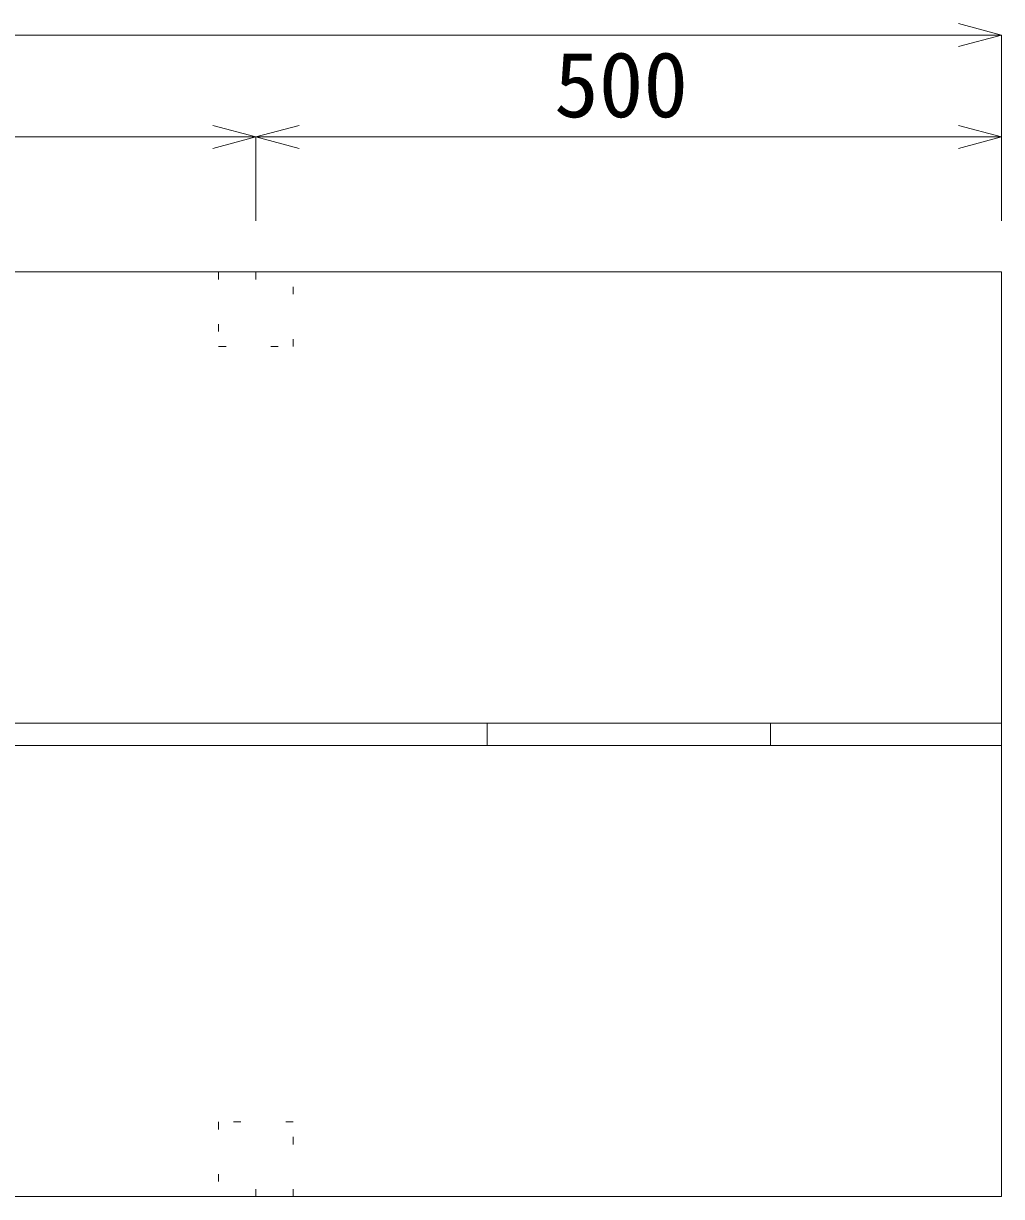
# Model space of a CAD drawing. Units: millimetres, scale not verified. Extents: x 234 to 5784, y 107 to 4112.
# Drawn here: x 2092 to 2748, y 1099 to 1886 of the extents above; entities that cross this region are included whole.
import ezdxf
from ezdxf.enums import TextEntityAlignment as Align

# ---------------------------------------------------------------- set-up
doc = ezdxf.new("R2010")
doc.units = ezdxf.units.MM
doc.header["$LTSCALE"] = 20
doc.linetypes.add('DOTTED', pattern=[1.75, 0.25, -1.5])
doc.layers.add('0-1', color=7, linetype='Continuous', lineweight=18)
doc.styles.add('ＭＳ ゴシック', font='')
doc.styles.get('ＭＳ ゴシック').set_extended_font_data('MS Gothic')

msp = doc.modelspace()

# ---------------------------------------------------------------- linework, layer by layer
at = {"layer": '0-1'}
for p, q in [((2747.78, 1877.87), (2718.81, 1885.63)), ((747.78, 1877.87), (2747.78, 1877.87)), ((2747.78, 1877.87), (2718.81, 1870.11)), ((2747.78, 1877.87), (2747.78, 1753.28)), ((2247.78, 1809.55), (2218.81, 1817.31)), ((2247.78, 1809.55), (2276.76, 1817.31)), ((2747.78, 1809.55), (2718.81, 1817.31)), ((1747.78, 1809.55), (2247.78, 1809.55)), ((2247.78, 1809.55), (2218.81, 1801.78)), ((2247.78, 1809.55), (2247.78, 1753.28)), ((2247.78, 1809.55), (2747.78, 1809.55)), ((2247.78, 1809.55), (2276.76, 1801.78)), ((2747.78, 1809.55), (2718.81, 1801.78)), ((2747.78, 1809.55), (2747.78, 1753.28)), ((2747.78, 1719.01), (747.78, 1719.01)), ((2747.78, 1099.01), (2747.78, 1719.01)), ((2747.78, 1416.51), (2060.28, 1416.51)), ((2402.78, 1416.51), (2402.78, 1401.51)), ((2592.78, 1416.51), (2592.78, 1401.51)), ((2747.78, 1401.51), (2060.28, 1401.51)), ((747.78, 1099.01), (2417.76, 1099.01)), ((2417.76, 1099.01), (2747.78, 1099.01))]:
    msp.add_line(p, q, dxfattribs=at)
at = {"layer": '0-1', "linetype": 'DOTTED'}
for p, q in [((2272.78, 1719.01), (2222.78, 1719.01)), ((2222.78, 1719.01), (2222.78, 1669.01)), ((2247.78, 1719.01), (2247.78, 1707.28)), ((2272.78, 1669.01), (2272.78, 1719.01)), ((2222.78, 1669.01), (2272.78, 1669.01)), ((2272.78, 1149.01), (2222.78, 1149.01)), ((2222.78, 1149.01), (2222.78, 1099.01)), ((2272.78, 1099.01), (2272.78, 1149.01)), ((2247.78, 1099.01), (2247.78, 1110.75)), ((2222.78, 1099.01), (2272.78, 1099.01))]:
    msp.add_line(p, q, dxfattribs=at)

# ---------------------------------------------------------------- texts
at = {"layer": '0-1', "style": 'ＭＳ ゴシック'}
msp.add_text('500', height=43.99, dxfattribs=at).set_placement((2447.78, 1809.55), align=Align.BOTTOM_LEFT)

doc.saveas('drawing.dxf')
